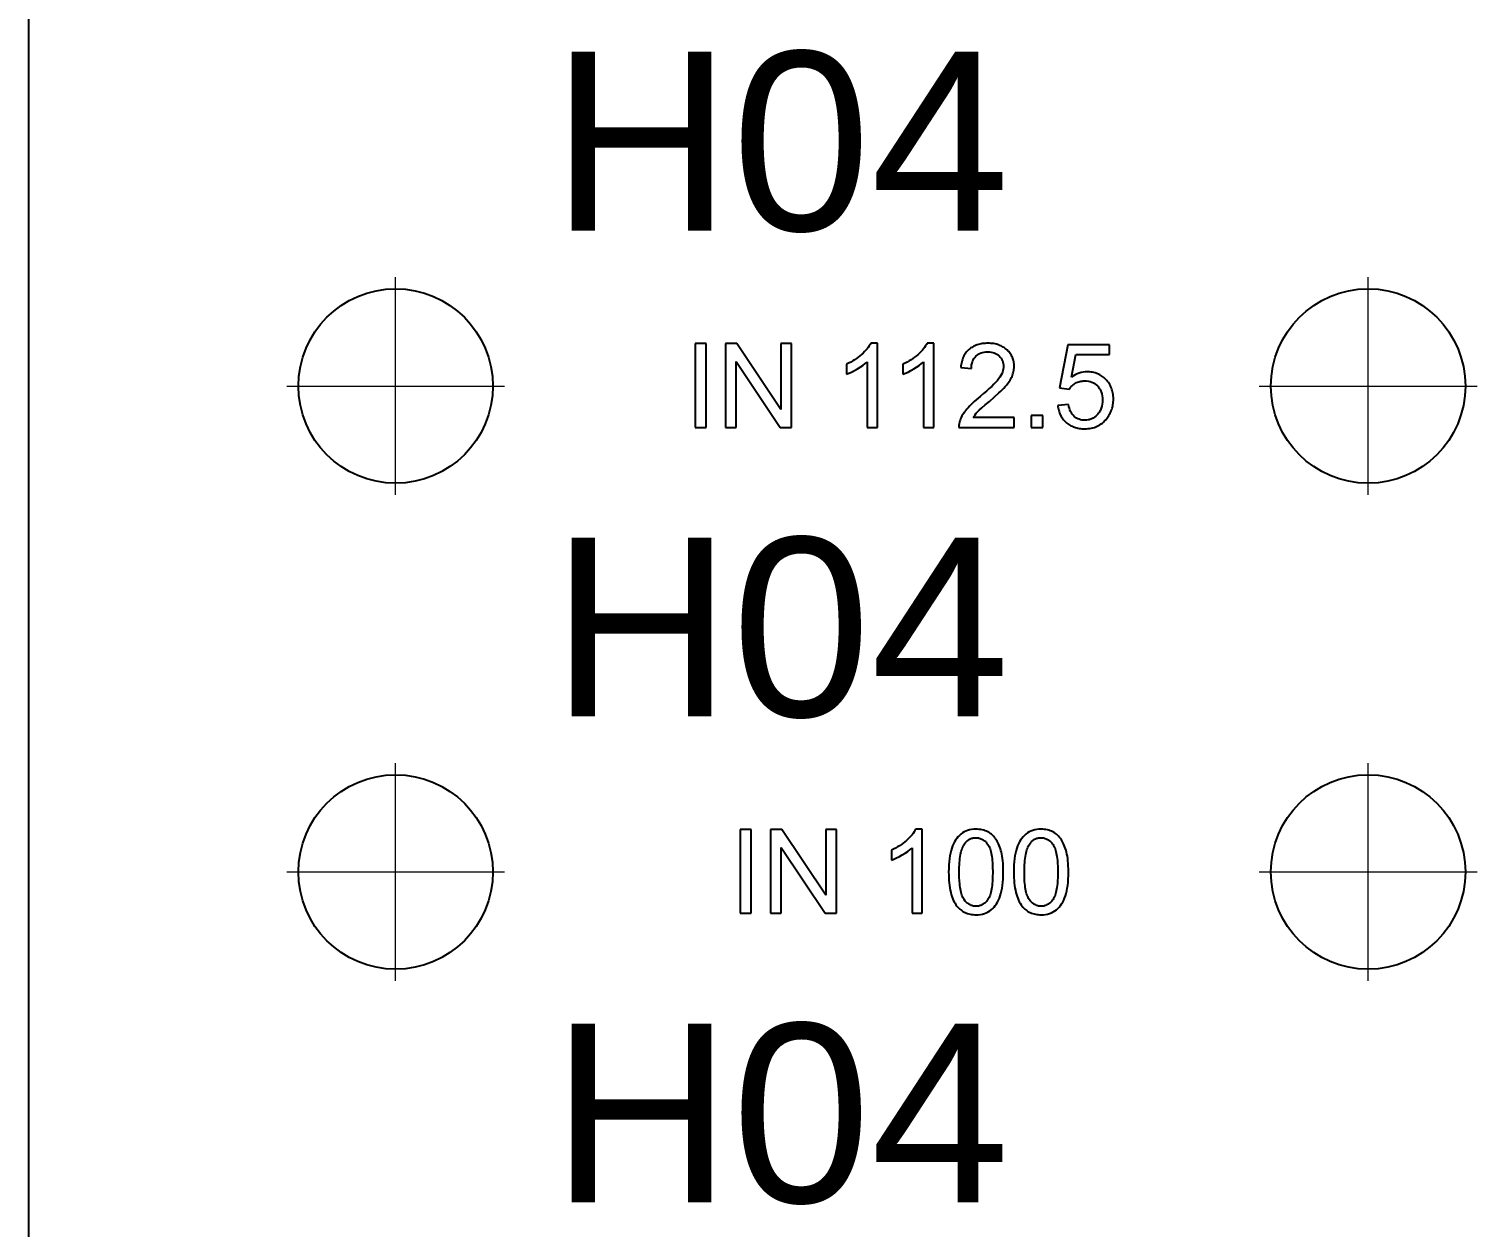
# Model space of a CAD drawing. Header units: millimetres. Extents: x 40 to 1360, y 134 to 546.
# Drawn here: x 299.5 to 336.73, y 357.79 to 388.61 of the extents above; entities that cross this region are included whole.
import ezdxf

# ---------------------------------------------------------------- set-up
doc = ezdxf.new("R2010")
doc.units = ezdxf.units.MM
doc.linetypes.add('WP_HIDDEN', pattern=[2.3, 1.5, -0.8])
for name, color, linetype, lineweight in [('ANNOTATIONS', 7, 'CONTINUOUS', 18), ('HIDDEN', 7, 'WP_HIDDEN', 13), ('VISIBLE', 7, 'CONTINUOUS', 25)]:
    doc.layers.add(name, color=color, linetype=linetype, lineweight=lineweight)
doc.styles.add('CJK', font='Arial Unicode.ttf')

msp = doc.modelspace()

# ---------------------------------------------------------------- linework, layer by layer
at = {"layer": 'ANNOTATIONS'}
for p, q in [((308.92538, 376.62538), (308.92538, 382.22538)), ((333.92538, 376.62538), (333.92538, 382.22538)), ((306.12538, 379.42538), (311.72538, 379.42538)), ((331.12538, 379.42538), (336.72538, 379.42538)), ((308.92538, 364.12538), (308.92538, 369.72538)), ((333.92538, 364.12538), (333.92538, 369.72538)), ((306.12538, 366.92538), (311.72538, 366.92538)), ((331.12538, 366.92538), (336.72538, 366.92538))]:
    msp.add_line(p, q, dxfattribs=at)
at = {"layer": 'HIDDEN', "ltscale": 2}
msp.add_line((299.5, 277.5), (299.5, 492.5), dxfattribs=at)
at = {"layer": 'VISIBLE'}
for p, q in [((299.5, 280.5), (299.5, 492.5)), ((316.62345, 380.51656), (316.62345, 378.36212)), ((316.90855, 380.51656), (316.62345, 380.51656)), ((316.90855, 378.36212), (316.90855, 380.51656)), ((317.40822, 380.51656), (317.40822, 378.36212)), ((317.70067, 380.51656), (317.40822, 380.51656)), ((318.83226, 378.82504), (317.70067, 380.51656)), ((318.83226, 380.51656), (318.83226, 378.82504)), ((319.10561, 380.51656), (318.83226, 380.51656)), ((319.10561, 378.36212), (319.10561, 380.51656)), ((321.09895, 380.45502), (321.0741, 380.41943)), ((321.12076, 380.49034), (321.09895, 380.45502)), ((321.13955, 380.52538), (321.12076, 380.49034)), ((321.31002, 380.52538), (321.13955, 380.52538)), ((321.31002, 378.36212), (321.31002, 380.52538)), ((322.54945, 380.45502), (322.5246, 380.41943)), ((322.57126, 380.49034), (322.54945, 380.45502)), ((322.59005, 380.52538), (322.57126, 380.49034)), ((322.76052, 380.52538), (322.59005, 380.52538)), ((322.76052, 378.36212), (322.76052, 380.52538)), ((323.79042, 380.45001), (323.76325, 380.43569)), ((323.81857, 380.46309), (323.79042, 380.45001)), ((323.84769, 380.47493), (323.81857, 380.46309)), ((323.87779, 380.48552), (323.84769, 380.47493)), ((323.90886, 380.49486), (323.87779, 380.48552)), ((323.94091, 380.50296), (323.90886, 380.49486)), ((323.97394, 380.50981), (323.94091, 380.50296)), ((324.00794, 380.51541), (323.97394, 380.50981)), ((324.04292, 380.51977), (324.00794, 380.51541)), ((324.07887, 380.52289), (324.04292, 380.51977)), ((324.1158, 380.52476), (324.07887, 380.52289)), ((324.15371, 380.52538), (324.1158, 380.52476)), ((324.19196, 380.52471), (324.15371, 380.52538)), ((324.22921, 380.52269), (324.19196, 380.52471)), ((324.26544, 380.51933), (324.22921, 380.52269)), ((324.30067, 380.51463), (324.26544, 380.51933)), ((324.33488, 380.50859), (324.30067, 380.51463)), ((324.36809, 380.5012), (324.33488, 380.50859)), ((324.40028, 380.49247), (324.36809, 380.5012)), ((324.43146, 380.48239), (324.40028, 380.49247)), ((324.46164, 380.47097), (324.43146, 380.48239)), ((324.4908, 380.45821), (324.46164, 380.47097)), ((324.51895, 380.44411), (324.4908, 380.45821)), ((324.54609, 380.42866), (324.51895, 380.44411)), ((326.20381, 380.48717), (325.99512, 379.38056)), ((327.27515, 380.48717), (326.20381, 380.48717)), ((327.27515, 380.2344), (327.27515, 380.48717)), ((320.72438, 380.09993), (320.67501, 380.06902)), ((320.77201, 380.13221), (320.72438, 380.09993)), ((320.81789, 380.16588), (320.77201, 380.13221)), ((320.86202, 380.20092), (320.81789, 380.16588)), ((320.90441, 380.23734), (320.86202, 380.20092)), ((320.94441, 380.27431), (320.90441, 380.23734)), ((320.98138, 380.311), (320.94441, 380.27431)), ((321.01532, 380.34742), (320.98138, 380.311)), ((321.04623, 380.38356), (321.01532, 380.34742)), ((321.0741, 380.41943), (321.04623, 380.38356)), ((322.17488, 380.09993), (322.12551, 380.06902)), ((322.22251, 380.13221), (322.17488, 380.09993)), ((322.26839, 380.16588), (322.22251, 380.13221)), ((322.31252, 380.20092), (322.26839, 380.16588)), ((322.35491, 380.23734), (322.31252, 380.20092)), ((322.39491, 380.27431), (322.35491, 380.23734)), ((322.43188, 380.311), (322.39491, 380.27431)), ((322.46582, 380.34742), (322.43188, 380.311)), ((322.49673, 380.38356), (322.46582, 380.34742)), ((322.5246, 380.41943), (322.49673, 380.38356)), ((323.4867, 380.07826), (323.47778, 380.04532)), ((323.49682, 380.11007), (323.4867, 380.07826)), ((323.50814, 380.14074), (323.49682, 380.11007)), ((323.52067, 380.17029), (323.50814, 380.14074)), ((323.53441, 380.1987), (323.52067, 380.17029)), ((323.54935, 380.22598), (323.53441, 380.1987)), ((323.5655, 380.25213), (323.54935, 380.22598)), ((323.58286, 380.27715), (323.5655, 380.25213)), ((323.60142, 380.30104), (323.58286, 380.27715)), ((323.62118, 380.3238), (323.60142, 380.30104)), ((323.64215, 380.34543), (323.62118, 380.3238)), ((323.66433, 380.36593), (323.64215, 380.34543)), ((323.6876, 380.38524), (323.66433, 380.36593)), ((323.71184, 380.4033), (323.6876, 380.38524)), ((323.73706, 380.42012), (323.71184, 380.4033)), ((323.76325, 380.43569), (323.73706, 380.42012)), ((323.75581, 380.0551), (323.77209, 380.09341)), ((323.77209, 380.09341), (323.79191, 380.12895)), ((323.79191, 380.12895), (323.81526, 380.16174)), ((323.81526, 380.16174), (323.84215, 380.19178)), ((323.84215, 380.19178), (323.872, 380.21864)), ((323.872, 380.21864), (323.90424, 380.24193)), ((323.90424, 380.24193), (323.93887, 380.26163)), ((323.93887, 380.26163), (323.97589, 380.27775)), ((323.97589, 380.27775), (324.01529, 380.29029)), ((324.01529, 380.29029), (324.05708, 380.29924)), ((324.05708, 380.29924), (324.10126, 380.30462)), ((324.10126, 380.30462), (324.14783, 380.30641)), ((324.14783, 380.30641), (324.19195, 380.30472)), ((324.19195, 380.30472), (324.23394, 380.29966)), ((324.23394, 380.29966), (324.27379, 380.29122)), ((324.27379, 380.29122), (324.31151, 380.2794)), ((324.31151, 380.2794), (324.34709, 380.26421)), ((324.34709, 380.26421), (324.38053, 380.24565)), ((324.38053, 380.24565), (324.41184, 380.22371)), ((324.41184, 380.22371), (324.44102, 380.19839)), ((324.44102, 380.19839), (324.46736, 380.17062)), ((324.46736, 380.17062), (324.4902, 380.14131)), ((324.4902, 380.14131), (324.50952, 380.11046)), ((324.50952, 380.11046), (324.52533, 380.07807)), ((324.52533, 380.07807), (324.53763, 380.04414)), ((324.57222, 380.41187), (324.54609, 380.42866)), ((324.59734, 380.39373), (324.57222, 380.41187)), ((324.62146, 380.37426), (324.59734, 380.39373)), ((324.64456, 380.35343), (324.62146, 380.37426)), ((324.66644, 380.33162), (324.64456, 380.35343)), ((324.68692, 380.30916), (324.66644, 380.33162)), ((324.70599, 380.28606), (324.68692, 380.30916)), ((324.72364, 380.26232), (324.70599, 380.28606)), ((324.73988, 380.23793), (324.72364, 380.26232)), ((324.75471, 380.2129), (324.73988, 380.23793)), ((324.76812, 380.18723), (324.75471, 380.2129)), ((324.78013, 380.16092), (324.76812, 380.18723)), ((324.79072, 380.13396), (324.78013, 380.16092)), ((324.7999, 380.10636), (324.79072, 380.13396)), ((324.80766, 380.07811), (324.7999, 380.10636)), ((324.81402, 380.04923), (324.80766, 380.07811)), ((326.29933, 379.65537), (326.41543, 380.2344)), ((326.41543, 380.2344), (327.27515, 380.2344)), ((317.68156, 380.0551), (318.81316, 378.36212)), ((317.68156, 378.36212), (317.68156, 380.0551)), ((320.57104, 380.01134), (320.51643, 379.98456)), ((320.51643, 379.98456), (320.51643, 379.72885)), ((320.51643, 379.72885), (320.58013, 379.75448)), ((320.6239, 380.03949), (320.57104, 380.01134)), ((320.58013, 379.75448), (320.64778, 379.7858)), ((320.67501, 380.06902), (320.6239, 380.03949)), ((320.64778, 379.7858), (320.71938, 379.82282)), ((320.71938, 379.82282), (320.79492, 379.86553)), ((320.79492, 379.86553), (320.86872, 379.91108)), ((320.86872, 379.91108), (320.93509, 379.95664)), ((320.93509, 379.95664), (320.99401, 380.0022)), ((320.99401, 380.0022), (321.02068, 380.02498)), ((321.02068, 380.02498), (321.04549, 380.04776)), ((321.04549, 380.04776), (321.04549, 378.36212)), ((322.02154, 380.01134), (321.96693, 379.98456)), ((321.96693, 379.98456), (321.96693, 379.72885)), ((321.96693, 379.72885), (322.03063, 379.75448)), ((322.0744, 380.03949), (322.02154, 380.01134)), ((322.03063, 379.75448), (322.09828, 379.7858)), ((322.12551, 380.06902), (322.0744, 380.03949)), ((322.09828, 379.7858), (322.16988, 379.82282)), ((322.16988, 379.82282), (322.24542, 379.86553)), ((322.24542, 379.86553), (322.31923, 379.91108)), ((322.31923, 379.91108), (322.38559, 379.95664)), ((322.38559, 379.95664), (322.44451, 380.0022)), ((322.44451, 380.0022), (322.47118, 380.02498)), ((322.47118, 380.02498), (322.49599, 380.04776)), ((322.49599, 380.04776), (322.49599, 378.36212)), ((323.45827, 379.93973), (323.45418, 379.90227)), ((323.45418, 379.90227), (323.72605, 379.87434)), ((323.46357, 379.97606), (323.45827, 379.93973)), ((323.47007, 380.01125), (323.46357, 379.97606)), ((323.47778, 380.04532), (323.47007, 380.01125)), ((323.72605, 379.87434), (323.72819, 379.92367)), ((323.72819, 379.92367), (323.73386, 379.97024)), ((323.73386, 379.97024), (323.74307, 380.01405)), ((323.74307, 380.01405), (323.75581, 380.0551)), ((324.50522, 379.73858), (324.484, 379.69794)), ((324.52258, 379.77864), (324.50522, 379.73858)), ((324.53608, 379.81812), (324.52258, 379.77864)), ((324.54572, 379.85703), (324.53608, 379.81812)), ((324.53763, 380.04414), (324.54641, 380.00867)), ((324.55151, 379.89537), (324.54572, 379.85703)), ((324.54641, 380.00867), (324.55168, 379.97167)), ((324.55344, 379.93313), (324.55151, 379.89537)), ((324.55168, 379.97167), (324.55344, 379.93313)), ((324.77241, 379.67301), (324.78481, 379.70431)), ((324.78481, 379.70431), (324.79556, 379.73574)), ((324.79556, 379.73574), (324.80465, 379.76731)), ((324.80465, 379.76731), (324.81209, 379.79903)), ((324.81209, 379.79903), (324.81788, 379.83088)), ((324.81896, 380.0197), (324.81402, 380.04923)), ((324.81788, 379.83088), (324.82201, 379.86286)), ((324.82249, 379.98952), (324.81896, 380.0197)), ((324.82201, 379.86286), (324.82449, 379.89499)), ((324.82461, 379.95871), (324.82249, 379.98952)), ((324.82449, 379.89499), (324.82532, 379.92725)), ((324.82532, 379.92725), (324.82461, 379.95871)), ((326.39752, 379.71452), (326.34813, 379.68706)), ((326.44751, 379.73776), (326.39752, 379.71452)), ((326.4981, 379.75677), (326.44751, 379.73776)), ((326.54928, 379.77156), (326.4981, 379.75677)), ((326.60106, 379.78213), (326.54928, 379.77156)), ((326.65344, 379.78846), (326.60106, 379.78213)), ((326.70641, 379.79058), (326.65344, 379.78846)), ((326.74134, 379.78981), (326.70641, 379.79058)), ((326.77558, 379.78752), (326.74134, 379.78981)), ((326.80912, 379.7837), (326.77558, 379.78752)), ((326.84198, 379.77836), (326.80912, 379.7837)), ((326.87415, 379.77149), (326.84198, 379.77836)), ((326.90564, 379.76309), (326.87415, 379.77149)), ((326.93643, 379.75316), (326.90564, 379.76309)), ((326.96653, 379.74171), (326.93643, 379.75316)), ((326.99595, 379.72873), (326.96653, 379.74171)), ((327.02467, 379.71423), (326.99595, 379.72873)), ((327.05271, 379.69819), (327.02467, 379.71423)), ((324.1867, 379.35783), (324.11669, 379.29518)), ((324.2496, 379.41674), (324.1867, 379.35783)), ((324.30538, 379.47191), (324.2496, 379.41674)), ((324.35403, 379.52334), (324.30538, 379.47191)), ((324.39557, 379.57102), (324.35403, 379.52334)), ((324.42999, 379.61496), (324.39557, 379.57102)), ((324.45893, 379.65674), (324.42999, 379.61496)), ((324.484, 379.69794), (324.45893, 379.65674)), ((324.48192, 379.29187), (324.52529, 379.33445)), ((324.52529, 379.33445), (324.56358, 379.3738)), ((324.56358, 379.3738), (324.59679, 379.40995)), ((324.59679, 379.40995), (324.62638, 379.44428)), ((324.62638, 379.44428), (324.65379, 379.47819)), ((324.65379, 379.47819), (324.67901, 379.5117)), ((324.67901, 379.5117), (324.70205, 379.54478)), ((324.70205, 379.54478), (324.72292, 379.57746)), ((324.72292, 379.57746), (324.7416, 379.60972)), ((324.7416, 379.60972), (324.75809, 379.64157)), ((324.75809, 379.64157), (324.77241, 379.67301)), ((325.99512, 379.38056), (326.24349, 379.34822)), ((326.24349, 379.34822), (326.25887, 379.37083)), ((326.25887, 379.37083), (326.27563, 379.39236)), ((326.27563, 379.39236), (326.29378, 379.41281)), ((326.29378, 379.41281), (326.31329, 379.43218)), ((326.34813, 379.68706), (326.29933, 379.65537)), ((326.31329, 379.43218), (326.33419, 379.45047)), ((326.33419, 379.45047), (326.35646, 379.46768)), ((326.35646, 379.46768), (326.38011, 379.48381)), ((326.38011, 379.48381), (326.40514, 379.49886)), ((326.40514, 379.49886), (326.43125, 379.51246)), ((326.43125, 379.51246), (326.45814, 379.52426)), ((326.45814, 379.52426), (326.48581, 379.53423)), ((326.48581, 379.53423), (326.51426, 379.5424)), ((326.51426, 379.5424), (326.54349, 379.54875)), ((326.54349, 379.54875), (326.57351, 379.55328)), ((326.57351, 379.55328), (326.6043, 379.556)), ((326.6043, 379.556), (326.63587, 379.55691)), ((326.63587, 379.55691), (326.68608, 379.55486)), ((326.68608, 379.55486), (326.73383, 379.54873)), ((326.73383, 379.54873), (326.77912, 379.53852)), ((326.77912, 379.53852), (326.82196, 379.52421)), ((326.82196, 379.52421), (326.86234, 379.50582)), ((326.86234, 379.50582), (326.90026, 379.48334)), ((326.90026, 379.48334), (326.93573, 379.45677)), ((326.93573, 379.45677), (326.96874, 379.42611)), ((326.96874, 379.42611), (326.98413, 379.40939)), ((326.98413, 379.40939), (326.99853, 379.39192)), ((326.99853, 379.39192), (327.01194, 379.37371)), ((327.01194, 379.37371), (327.02435, 379.35475)), ((327.02435, 379.35475), (327.03577, 379.33504)), ((327.03577, 379.33504), (327.0462, 379.31458)), ((327.08006, 379.68063), (327.05271, 379.69819)), ((327.10672, 379.66154), (327.08006, 379.68063)), ((327.13269, 379.64093), (327.10672, 379.66154)), ((327.15797, 379.61879), (327.13269, 379.64093)), ((327.18257, 379.59512), (327.15797, 379.61879)), ((327.20606, 379.57025), (327.18257, 379.59512)), ((327.22803, 379.54451), (327.20606, 379.57025)), ((327.24849, 379.5179), (327.22803, 379.54451)), ((327.26743, 379.49041), (327.24849, 379.5179)), ((327.28486, 379.46205), (327.26743, 379.49041)), ((327.30078, 379.43282), (327.28486, 379.46205)), ((327.31517, 379.40271), (327.30078, 379.43282)), ((327.32806, 379.37174), (327.31517, 379.40271)), ((327.33942, 379.33989), (327.32806, 379.37174)), ((327.34927, 379.30717), (327.33942, 379.33989)), ((323.75563, 378.9845), (323.71403, 378.9444)), ((323.80055, 379.02597), (323.75563, 378.9845)), ((323.84881, 379.06882), (323.80055, 379.02597)), ((323.95531, 379.15865), (323.84881, 379.06882)), ((324.03956, 379.22878), (323.95531, 379.15865)), ((324.11669, 379.29518), (324.03956, 379.22878)), ((324.08059, 378.93889), (324.18898, 379.03079)), ((324.18898, 379.03079), (324.32138, 379.14487)), ((324.32138, 379.14487), (324.43348, 379.24609)), ((324.43348, 379.24609), (324.48192, 379.29187)), ((327.0462, 379.31458), (327.05564, 379.29338)), ((327.05564, 379.29338), (327.06408, 379.27144)), ((327.06408, 379.27144), (327.07798, 379.22531)), ((327.08759, 378.95584), (327.07726, 378.90367)), ((327.07798, 379.22531), (327.08791, 379.17619)), ((327.09379, 379.01095), (327.08759, 378.95584)), ((327.08791, 379.17619), (327.09387, 379.12409)), ((327.09586, 379.069), (327.09379, 379.01095)), ((327.09387, 379.12409), (327.09586, 379.069)), ((327.35761, 379.27357), (327.34927, 379.30717)), ((327.36443, 379.23911), (327.35761, 379.27357)), ((327.36973, 379.20377), (327.36443, 379.23911)), ((327.3659, 378.95125), (327.37056, 378.98563)), ((327.37352, 379.16755), (327.36973, 379.20377)), ((327.37056, 378.98563), (327.37389, 379.02064)), ((327.3758, 379.13047), (327.37352, 379.16755)), ((327.37389, 379.02064), (327.37589, 379.05627)), ((327.37655, 379.09251), (327.3758, 379.13047)), ((327.37589, 379.05627), (327.37655, 379.09251)), ((323.44969, 378.58212), (323.43507, 378.54582)), ((323.46635, 378.61829), (323.44969, 378.58212)), ((323.48505, 378.65432), (323.46635, 378.61829)), ((323.50579, 378.69021), (323.48505, 378.65432)), ((323.52859, 378.72596), (323.50579, 378.69021)), ((323.55342, 378.76158), (323.52859, 378.72596)), ((323.5803, 378.79705), (323.55342, 378.76158)), ((323.60922, 378.83239), (323.5803, 378.79705)), ((323.64083, 378.86835), (323.60922, 378.83239)), ((323.67576, 378.90569), (323.64083, 378.86835)), ((323.71403, 378.9444), (323.67576, 378.90569)), ((323.77161, 378.61636), (323.79512, 378.65232)), ((324.82826, 378.61636), (323.77161, 378.61636)), ((323.79512, 378.65232), (323.82158, 378.68819)), ((323.82158, 378.68819), (323.85097, 378.72396)), ((323.85097, 378.72396), (323.8833, 378.75965)), ((323.8833, 378.75965), (323.92776, 378.80332)), ((323.92776, 378.80332), (323.99352, 378.86307)), ((323.99352, 378.86307), (324.08059, 378.93889)), ((324.82826, 378.36212), (324.82826, 378.61636)), ((325.26032, 378.66339), (325.26032, 378.36212)), ((325.56159, 378.66339), (325.26032, 378.66339)), ((325.56159, 378.36212), (325.56159, 378.66339)), ((326.22585, 378.94996), (325.9481, 378.92645)), ((325.9481, 378.92645), (325.95203, 378.89288)), ((325.95203, 378.89288), (325.9572, 378.86015)), ((325.9572, 378.86015), (325.96362, 378.82827)), ((325.96362, 378.82827), (325.97129, 378.79721)), ((325.97129, 378.79721), (325.9802, 378.767)), ((325.9802, 378.767), (325.99036, 378.73763)), ((325.99036, 378.73763), (326.00176, 378.70909)), ((326.00176, 378.70909), (326.01441, 378.68139)), ((326.01441, 378.68139), (326.02831, 378.65453)), ((326.02831, 378.65453), (326.04345, 378.62851)), ((326.04345, 378.62851), (326.05983, 378.60332)), ((326.05983, 378.60332), (326.07747, 378.57898)), ((326.23484, 378.90083), (326.22585, 378.94996)), ((326.24638, 378.85485), (326.23484, 378.90083)), ((326.26047, 378.81201), (326.24638, 378.85485)), ((326.2771, 378.77232), (326.26047, 378.81201)), ((326.29629, 378.73578), (326.2771, 378.77232)), ((326.31802, 378.70238), (326.29629, 378.73578)), ((326.34231, 378.67213), (326.31802, 378.70238)), ((326.36914, 378.64502), (326.34231, 378.67213)), ((326.39797, 378.62108), (326.36914, 378.64502)), ((326.42824, 378.60033), (326.39797, 378.62108)), ((326.45997, 378.58278), (326.42824, 378.60033)), ((326.49314, 378.56841), (326.45997, 378.58278)), ((326.83661, 378.58845), (326.81663, 378.57889)), ((326.85613, 378.59914), (326.83661, 378.58845)), ((326.89379, 378.62389), (326.85613, 378.59914)), ((326.92961, 378.65315), (326.89379, 378.62389)), ((326.96359, 378.6869), (326.92961, 378.65315)), ((326.97961, 378.70527), (326.96359, 378.6869)), ((326.99459, 378.72438), (326.97961, 378.70527)), ((327.00854, 378.74422), (326.99459, 378.72438)), ((327.02146, 378.76479), (327.00854, 378.74422)), ((327.03334, 378.7861), (327.02146, 378.76479)), ((327.04419, 378.80814), (327.03334, 378.7861)), ((327.05401, 378.83092), (327.04419, 378.80814)), ((327.06279, 378.85444), (327.05401, 378.83092)), ((327.07726, 378.90367), (327.06279, 378.85444)), ((327.17959, 378.55529), (327.20608, 378.58697)), ((327.20608, 378.58697), (327.22672, 378.61392)), ((327.22672, 378.61392), (327.24603, 378.64148)), ((327.24603, 378.64148), (327.26401, 378.66967)), ((327.26401, 378.66967), (327.28066, 378.69847)), ((327.28066, 378.69847), (327.29598, 378.7279)), ((327.29598, 378.7279), (327.30996, 378.75795)), ((327.30996, 378.75795), (327.32261, 378.78861)), ((327.32261, 378.78861), (327.33393, 378.8199)), ((327.33393, 378.8199), (327.34392, 378.85181)), ((327.34392, 378.85181), (327.35258, 378.88433)), ((327.35258, 378.88433), (327.35991, 378.91748)), ((327.35991, 378.91748), (327.3659, 378.95125)), ((316.62345, 378.36212), (316.90855, 378.36212)), ((317.40822, 378.36212), (317.68156, 378.36212)), ((318.81316, 378.36212), (319.10561, 378.36212)), ((321.04549, 378.36212), (321.31002, 378.36212)), ((322.49599, 378.36212), (322.76052, 378.36212)), ((323.40504, 378.40942), (323.40421, 378.36212)), ((323.40421, 378.36212), (324.82826, 378.36212)), ((323.41045, 378.45581), (323.40504, 378.40942)), ((323.42047, 378.50127), (323.41045, 378.45581)), ((323.43507, 378.54582), (323.42047, 378.50127)), ((325.26032, 378.36212), (325.56159, 378.36212)), ((326.07747, 378.57898), (326.09635, 378.55547)), ((326.09635, 378.55547), (326.11647, 378.5328)), ((326.11647, 378.5328), (326.13784, 378.51097)), ((326.13784, 378.51097), (326.16045, 378.48997)), ((326.16045, 378.48997), (326.18411, 378.47004)), ((326.18411, 378.47004), (326.20862, 378.4514)), ((326.20862, 378.4514), (326.23397, 378.43404)), ((326.23397, 378.43404), (326.26016, 378.41796)), ((326.26016, 378.41796), (326.28719, 378.40318)), ((326.28719, 378.40318), (326.31507, 378.38967)), ((326.31507, 378.38967), (326.3438, 378.37746)), ((326.3438, 378.37746), (326.37336, 378.36653)), ((326.37336, 378.36653), (326.40377, 378.35688)), ((326.40377, 378.35688), (326.43503, 378.34853)), ((326.43503, 378.34853), (326.46713, 378.34145)), ((326.46713, 378.34145), (326.50007, 378.33567)), ((326.52775, 378.55724), (326.49314, 378.56841)), ((326.50007, 378.33567), (326.53386, 378.33117)), ((326.56382, 378.54926), (326.52775, 378.55724)), ((326.53386, 378.33117), (326.56849, 378.32795)), ((326.60132, 378.54448), (326.56382, 378.54926)), ((326.56849, 378.32795), (326.60396, 378.32602)), ((326.64028, 378.54288), (326.60132, 378.54448)), ((326.60396, 378.32602), (326.64028, 378.32538)), ((326.68712, 378.54513), (326.64028, 378.54288)), ((326.64028, 378.32538), (326.68451, 378.3264)), ((326.68451, 378.3264), (326.72756, 378.32947)), ((326.73213, 378.55188), (326.68712, 378.54513)), ((326.72756, 378.32947), (326.76943, 378.33458)), ((326.75395, 378.55695), (326.73213, 378.55188)), ((326.7753, 378.56313), (326.75395, 378.55695)), ((326.76943, 378.33458), (326.81011, 378.34173)), ((326.7962, 378.57045), (326.7753, 378.56313)), ((326.81663, 378.57889), (326.7962, 378.57045)), ((326.81011, 378.34173), (326.84961, 378.35092)), ((326.84961, 378.35092), (326.88793, 378.36216)), ((326.88793, 378.36216), (326.92507, 378.37545)), ((326.92507, 378.37545), (326.96102, 378.39078)), ((326.96102, 378.39078), (326.99579, 378.40815)), ((326.99579, 378.40815), (327.02938, 378.42756)), ((327.02938, 378.42756), (327.06179, 378.44902)), ((327.06179, 378.44902), (327.09301, 378.47252)), ((327.09301, 378.47252), (327.12305, 378.49807)), ((327.12305, 378.49807), (327.15191, 378.52566)), ((327.15191, 378.52566), (327.17959, 378.55529)), ((317.77856, 368.01656), (317.77856, 365.86212)), ((318.06366, 368.01656), (317.77856, 368.01656)), ((318.06366, 365.86212), (318.06366, 368.01656)), ((318.56333, 368.01656), (318.56333, 365.86212)), ((318.85578, 368.01656), (318.56333, 368.01656)), ((319.98737, 366.32504), (318.85578, 368.01656)), ((319.98737, 368.01656), (319.98737, 366.32504)), ((320.26072, 368.01656), (319.98737, 368.01656)), ((320.26072, 365.86212), (320.26072, 368.01656)), ((322.13649, 367.811), (322.09952, 367.77431)), ((322.17043, 367.84742), (322.13649, 367.811)), ((322.20134, 367.88356), (322.17043, 367.84742)), ((322.22921, 367.91943), (322.20134, 367.88356)), ((322.25406, 367.95502), (322.22921, 367.91943)), ((322.27587, 367.99034), (322.25406, 367.95502)), ((322.29466, 368.02538), (322.27587, 367.99034)), ((322.46513, 368.02538), (322.29466, 368.02538)), ((322.46513, 365.86212), (322.46513, 368.02538)), ((323.34937, 367.78922), (323.31897, 367.74597)), ((323.38216, 367.82914), (323.34937, 367.78922)), ((323.41734, 367.86573), (323.38216, 367.82914)), ((323.45491, 367.89899), (323.41734, 367.86573)), ((323.49492, 367.92861), (323.45491, 367.89899)), ((323.53744, 367.95429), (323.49492, 367.92861)), ((323.58246, 367.97601), (323.53744, 367.95429)), ((323.62998, 367.99378), (323.58246, 367.97601)), ((323.68, 368.00761), (323.62998, 367.99378)), ((323.73253, 368.01748), (323.68, 368.00761)), ((323.71581, 367.78471), (323.73543, 367.79134)), ((323.78756, 368.0234), (323.73253, 368.01748)), ((323.73543, 367.79134), (323.75563, 367.79676)), ((323.75563, 367.79676), (323.7764, 367.80098)), ((323.7764, 367.80098), (323.79774, 367.804)), ((323.84509, 368.02538), (323.78756, 368.0234)), ((323.79774, 367.804), (323.81966, 367.8058)), ((323.81966, 367.8058), (323.84215, 367.80641)), ((323.84215, 367.80641), (323.86506, 367.80572)), ((323.88778, 368.02429), (323.84509, 368.02538)), ((323.86506, 367.80572), (323.88749, 367.80367)), ((323.88749, 367.80367), (323.90945, 367.80026)), ((323.92913, 368.02102), (323.88778, 368.02429)), ((323.90945, 367.80026), (323.93092, 367.79548)), ((323.96916, 368.01556), (323.92913, 368.02102)), ((323.93092, 367.79548), (323.95193, 367.78933)), ((323.95193, 367.78933), (323.97245, 367.78181)), ((324.00785, 368.00793), (323.96916, 368.01556)), ((324.04521, 367.99811), (324.00785, 368.00793)), ((324.08124, 367.98611), (324.04521, 367.99811)), ((324.11593, 367.97193), (324.08124, 367.98611)), ((324.1493, 367.95557), (324.11593, 367.97193)), ((324.18129, 367.93716), (324.1493, 367.95557)), ((324.21185, 367.91681), (324.18129, 367.93716)), ((324.24099, 367.89454), (324.21185, 367.91681)), ((324.2687, 367.87034), (324.24099, 367.89454)), ((324.295, 367.8442), (324.2687, 367.87034)), ((324.31986, 367.81614), (324.295, 367.8442)), ((324.34331, 367.78615), (324.31986, 367.81614)), ((325.02325, 367.78922), (324.99285, 367.74597)), ((325.05605, 367.82914), (325.02325, 367.78922)), ((325.09122, 367.86573), (325.05605, 367.82914)), ((325.12879, 367.89899), (325.09122, 367.86573)), ((325.1688, 367.92861), (325.12879, 367.89899)), ((325.21132, 367.95429), (325.1688, 367.92861)), ((325.25634, 367.97601), (325.21132, 367.95429)), ((325.30386, 367.99378), (325.25634, 367.97601)), ((325.35388, 368.00761), (325.30386, 367.99378)), ((325.40641, 368.01748), (325.35388, 368.00761)), ((325.38969, 367.78471), (325.40931, 367.79134)), ((325.46144, 368.0234), (325.40641, 368.01748)), ((325.40931, 367.79134), (325.42951, 367.79676)), ((325.42951, 367.79676), (325.45028, 367.80098)), ((325.45028, 367.80098), (325.47162, 367.804)), ((325.51897, 368.02538), (325.46144, 368.0234)), ((325.47162, 367.804), (325.49354, 367.8058)), ((325.49354, 367.8058), (325.51603, 367.80641)), ((325.51603, 367.80641), (325.53894, 367.80572)), ((325.56166, 368.02429), (325.51897, 368.02538)), ((325.53894, 367.80572), (325.56137, 367.80367)), ((325.56137, 367.80367), (325.58333, 367.80026)), ((325.60301, 368.02102), (325.56166, 368.02429)), ((325.58333, 367.80026), (325.60481, 367.79548)), ((325.64304, 368.01556), (325.60301, 368.02102)), ((325.60481, 367.79548), (325.62581, 367.78933)), ((325.62581, 367.78933), (325.64633, 367.78181)), ((325.68173, 368.00793), (325.64304, 368.01556)), ((325.71909, 367.99811), (325.68173, 368.00793)), ((325.75512, 367.98611), (325.71909, 367.99811)), ((325.78982, 367.97193), (325.75512, 367.98611)), ((325.82318, 367.95557), (325.78982, 367.97193)), ((325.85517, 367.93716), (325.82318, 367.95557)), ((325.88573, 367.91681), (325.85517, 367.93716)), ((325.91487, 367.89454), (325.88573, 367.91681)), ((325.94259, 367.87034), (325.91487, 367.89454)), ((325.96888, 367.8442), (325.94259, 367.87034)), ((325.99375, 367.81614), (325.96888, 367.8442)), ((326.01719, 367.78615), (325.99375, 367.81614)), ((318.83667, 367.5551), (319.96827, 365.86212)), ((318.83667, 365.86212), (318.83667, 367.5551)), ((321.72615, 367.51134), (321.67154, 367.48456)), ((321.67154, 367.48456), (321.67154, 367.22885)), ((321.77901, 367.53949), (321.72615, 367.51134)), ((321.83012, 367.56902), (321.77901, 367.53949)), ((321.87949, 367.59993), (321.83012, 367.56902)), ((321.92712, 367.63221), (321.87949, 367.59993)), ((321.973, 367.66588), (321.92712, 367.63221)), ((322.01713, 367.70092), (321.973, 367.66588)), ((322.05952, 367.73734), (322.01713, 367.70092)), ((322.02384, 367.41108), (322.0902, 367.45664)), ((322.09952, 367.77431), (322.05952, 367.73734)), ((322.0902, 367.45664), (322.14912, 367.5022)), ((322.14912, 367.5022), (322.17579, 367.52498)), ((322.17579, 367.52498), (322.2006, 367.54776)), ((322.2006, 367.54776), (322.2006, 365.86212)), ((323.20281, 367.47911), (323.18684, 367.41388)), ((323.22124, 367.53967), (323.20281, 367.47911)), ((323.24209, 367.59624), (323.22124, 367.53967)), ((323.26533, 367.64948), (323.24209, 367.59624)), ((323.29096, 367.69939), (323.26533, 367.64948)), ((323.31897, 367.74597), (323.29096, 367.69939)), ((323.44866, 367.37177), (323.45774, 367.41593)), ((323.45774, 367.41593), (323.46788, 367.45749)), ((323.46788, 367.45749), (323.4791, 367.49644)), ((323.4791, 367.49644), (323.49137, 367.53279)), ((323.49137, 367.53279), (323.50472, 367.56652)), ((323.50472, 367.56652), (323.51914, 367.59765)), ((323.51914, 367.59765), (323.53462, 367.62618)), ((323.53462, 367.62618), (323.55117, 367.6521)), ((323.55117, 367.6521), (323.5795, 367.68826)), ((323.5795, 367.68826), (323.59453, 367.70454)), ((323.59453, 367.70454), (323.61014, 367.71961)), ((323.61014, 367.71961), (323.62631, 367.73347)), ((323.62631, 367.73347), (323.64307, 367.74613)), ((323.64307, 367.74613), (323.66039, 367.75758)), ((323.66039, 367.75758), (323.67829, 367.76783)), ((323.67829, 367.76783), (323.69676, 367.77687)), ((323.69676, 367.77687), (323.71581, 367.78471)), ((323.97245, 367.78181), (323.9925, 367.77293)), ((323.9925, 367.77293), (324.01207, 367.76269)), ((324.01207, 367.76269), (324.03117, 367.75107)), ((324.03117, 367.75107), (324.04979, 367.73809)), ((324.04979, 367.73809), (324.06793, 367.72375)), ((324.06793, 367.72375), (324.0856, 367.70804)), ((324.0856, 367.70804), (324.10279, 367.69096)), ((324.10279, 367.69096), (324.1195, 367.67251)), ((324.1195, 367.67251), (324.13574, 367.6527)), ((324.13574, 367.6527), (324.1515, 367.63152)), ((324.1515, 367.63152), (324.16654, 367.60827)), ((324.16654, 367.60827), (324.18061, 367.58222)), ((324.18061, 367.58222), (324.19371, 367.55339)), ((324.19371, 367.55339), (324.20583, 367.52176)), ((324.20583, 367.52176), (324.21699, 367.48735)), ((324.21699, 367.48735), (324.22718, 367.45014)), ((324.22718, 367.45014), (324.23639, 367.41015)), ((324.36533, 367.75424), (324.34331, 367.78615)), ((324.38607, 367.72046), (324.36533, 367.75424)), ((324.40565, 367.68489), (324.38607, 367.72046)), ((324.42409, 367.64753), (324.40565, 367.68489)), ((324.44138, 367.60838), (324.42409, 367.64753)), ((324.45753, 367.56744), (324.44138, 367.60838)), ((324.47252, 367.5247), (324.45753, 367.56744)), ((324.48637, 367.48018), (324.47252, 367.5247)), ((324.49906, 367.43386), (324.48637, 367.48018)), ((324.51043, 367.3846), (324.49906, 367.43386)), ((324.8767, 367.47911), (324.86073, 367.41388)), ((324.89512, 367.53967), (324.8767, 367.47911)), ((324.91597, 367.59624), (324.89512, 367.53967)), ((324.93921, 367.64948), (324.91597, 367.59624)), ((324.96484, 367.69939), (324.93921, 367.64948)), ((324.99285, 367.74597), (324.96484, 367.69939)), ((325.12255, 367.37177), (325.13162, 367.41593)), ((325.13162, 367.41593), (325.14176, 367.45749)), ((325.14176, 367.45749), (325.15298, 367.49644)), ((325.15298, 367.49644), (325.16526, 367.53279)), ((325.16526, 367.53279), (325.1786, 367.56652)), ((325.1786, 367.56652), (325.19302, 367.59765)), ((325.19302, 367.59765), (325.2085, 367.62618)), ((325.2085, 367.62618), (325.22505, 367.6521)), ((325.22505, 367.6521), (325.25339, 367.68826)), ((325.25339, 367.68826), (325.26841, 367.70454)), ((325.26841, 367.70454), (325.28402, 367.71961)), ((325.28402, 367.71961), (325.3002, 367.73347)), ((325.3002, 367.73347), (325.31695, 367.74613)), ((325.31695, 367.74613), (325.33427, 367.75758)), ((325.33427, 367.75758), (325.35217, 367.76783)), ((325.35217, 367.76783), (325.37064, 367.77687)), ((325.37064, 367.77687), (325.38969, 367.78471)), ((325.64633, 367.78181), (325.66638, 367.77293)), ((325.66638, 367.77293), (325.68596, 367.76269)), ((325.68596, 367.76269), (325.70505, 367.75107)), ((325.70505, 367.75107), (325.72367, 367.73809)), ((325.72367, 367.73809), (325.74181, 367.72375)), ((325.74181, 367.72375), (325.75948, 367.70804)), ((325.75948, 367.70804), (325.77667, 367.69096)), ((325.77667, 367.69096), (325.79339, 367.67251)), ((325.79339, 367.67251), (325.80962, 367.6527)), ((325.80962, 367.6527), (325.82538, 367.63152)), ((325.82538, 367.63152), (325.84042, 367.60827)), ((325.84042, 367.60827), (325.85449, 367.58222)), ((325.85449, 367.58222), (325.86759, 367.55339)), ((325.86759, 367.55339), (325.87971, 367.52176)), ((325.87971, 367.52176), (325.89087, 367.48735)), ((325.89087, 367.48735), (325.90106, 367.45014)), ((325.90106, 367.45014), (325.91027, 367.41015)), ((326.03921, 367.75424), (326.01719, 367.78615)), ((326.05995, 367.72046), (326.03921, 367.75424)), ((326.07953, 367.68489), (326.05995, 367.72046)), ((326.09797, 367.64753), (326.07953, 367.68489)), ((326.11526, 367.60838), (326.09797, 367.64753)), ((326.13141, 367.56744), (326.11526, 367.60838)), ((326.1464, 367.5247), (326.13141, 367.56744)), ((326.16025, 367.48018), (326.1464, 367.5247)), ((326.17295, 367.43386), (326.16025, 367.48018)), ((326.18431, 367.3846), (326.17295, 367.43386)), ((321.67154, 367.22885), (321.73524, 367.25448)), ((321.73524, 367.25448), (321.80289, 367.2858)), ((321.80289, 367.2858), (321.87449, 367.32282)), ((321.87449, 367.32282), (321.95003, 367.36553)), ((321.95003, 367.36553), (322.02384, 367.41108)), ((323.14753, 367.10637), (323.14385, 367.01784)), ((323.15368, 367.19024), (323.14753, 367.10637)), ((323.16227, 367.26945), (323.15368, 367.19024)), ((323.17333, 367.344), (323.16227, 367.26945)), ((323.18684, 367.41388), (323.17333, 367.344)), ((323.4145, 366.92464), (323.41663, 367.05206)), ((323.41663, 367.05206), (323.4193, 367.11186)), ((323.4193, 367.11186), (323.42304, 367.16906)), ((323.42304, 367.16906), (323.42784, 367.22365)), ((323.42784, 367.22365), (323.43372, 367.27563)), ((323.43372, 367.27563), (323.44066, 367.325)), ((323.44066, 367.325), (323.44866, 367.37177)), ((324.23639, 367.41015), (324.24464, 367.36736)), ((324.24464, 367.36736), (324.25192, 367.32179)), ((324.25192, 367.32179), (324.25822, 367.27342)), ((324.25822, 367.27342), (324.26356, 367.22227)), ((324.26356, 367.22227), (324.26792, 367.16832)), ((324.26792, 367.16832), (324.27374, 367.05206)), ((324.27374, 367.05206), (324.27568, 366.92464)), ((324.52028, 367.33122), (324.51043, 367.3846)), ((324.52862, 367.27373), (324.52028, 367.33122)), ((324.53544, 367.21214), (324.52862, 367.27373)), ((324.54074, 367.14643), (324.53544, 367.21214)), ((324.54453, 367.07661), (324.54074, 367.14643)), ((324.5468, 367.00268), (324.54453, 367.07661)), ((324.82141, 367.10637), (324.81773, 367.01784)), ((324.82756, 367.19024), (324.82141, 367.10637)), ((324.83616, 367.26945), (324.82756, 367.19024)), ((324.84721, 367.344), (324.83616, 367.26945)), ((324.86073, 367.41388), (324.84721, 367.344)), ((325.08838, 366.92464), (325.09051, 367.05206)), ((325.09051, 367.05206), (325.09318, 367.11186)), ((325.09318, 367.11186), (325.09692, 367.16906)), ((325.09692, 367.16906), (325.10172, 367.22365)), ((325.10172, 367.22365), (325.1076, 367.27563)), ((325.1076, 367.27563), (325.11454, 367.325)), ((325.11454, 367.325), (325.12255, 367.37177)), ((325.91027, 367.41015), (325.91852, 367.36736)), ((325.91852, 367.36736), (325.9258, 367.32179)), ((325.9258, 367.32179), (325.9321, 367.27342)), ((325.9321, 367.27342), (325.93744, 367.22227)), ((325.93744, 367.22227), (325.9418, 367.16832)), ((325.9418, 367.16832), (325.94763, 367.05206)), ((325.94763, 367.05206), (325.94957, 366.92464)), ((326.19416, 367.33122), (326.18431, 367.3846)), ((326.2025, 367.27373), (326.19416, 367.33122)), ((326.20932, 367.21214), (326.2025, 367.27373)), ((326.21462, 367.14643), (326.20932, 367.21214)), ((326.21841, 367.07661), (326.21462, 367.14643)), ((326.22069, 367.00268), (326.21841, 367.07661)), ((323.14385, 367.01784), (323.14262, 366.92464)), ((323.14262, 366.92464), (323.14345, 366.8501)), ((323.14345, 366.8501), (323.14595, 366.77819)), ((323.14595, 366.77819), (323.15011, 366.70892)), ((323.15011, 366.70892), (323.15594, 366.6423)), ((323.41644, 366.79756), (323.4145, 366.92464)), ((323.42226, 366.68156), (323.41644, 366.79756)), ((323.42662, 366.62772), (323.42226, 366.68156)), ((324.26792, 366.68216), (324.26356, 366.62843)), ((324.27374, 366.79789), (324.26792, 366.68216)), ((324.27568, 366.92464), (324.27374, 366.79789)), ((324.53661, 366.66084), (324.54269, 366.7442)), ((324.54269, 366.7442), (324.54634, 366.83214)), ((324.54634, 366.83214), (324.54756, 366.92464)), ((324.54756, 366.92464), (324.5468, 367.00268)), ((324.81773, 367.01784), (324.8165, 366.92464)), ((324.8165, 366.92464), (324.81733, 366.8501)), ((324.81733, 366.8501), (324.81983, 366.77819)), ((324.81983, 366.77819), (324.82399, 366.70892)), ((324.82399, 366.70892), (324.82982, 366.6423)), ((325.09032, 366.79756), (325.08838, 366.92464)), ((325.09614, 366.68156), (325.09032, 366.79756)), ((325.1005, 366.62772), (325.09614, 366.68156)), ((325.9418, 366.68216), (325.93744, 366.62843)), ((325.94763, 366.79789), (325.9418, 366.68216)), ((325.94957, 366.92464), (325.94763, 366.79789)), ((326.21049, 366.66084), (326.21657, 366.7442)), ((326.21657, 366.7442), (326.22023, 366.83214)), ((326.22023, 366.83214), (326.22144, 366.92464)), ((326.22144, 366.92464), (326.22069, 367.00268)), ((323.15594, 366.6423), (323.16343, 366.57831)), ((323.16343, 366.57831), (323.17258, 366.51697)), ((323.17258, 366.51697), (323.18341, 366.45826)), ((323.18341, 366.45826), (323.19589, 366.4022)), ((323.19589, 366.4022), (323.21004, 366.34878)), ((323.21004, 366.34878), (323.22586, 366.29799)), ((323.22586, 366.29799), (323.24334, 366.24985)), ((323.43196, 366.57666), (323.42662, 366.62772)), ((323.43826, 366.52836), (323.43196, 366.57666)), ((323.44554, 366.48284), (323.43826, 366.52836)), ((323.45379, 366.4401), (323.44554, 366.48284)), ((323.463, 366.40012), (323.45379, 366.4401)), ((323.47319, 366.36292), (323.463, 366.40012)), ((323.48435, 366.32849), (323.47319, 366.36292)), ((323.49647, 366.29683), (323.48435, 366.32849)), ((324.19371, 366.29777), (324.18061, 366.26883)), ((324.20583, 366.32945), (324.19371, 366.29777)), ((324.21699, 366.3639), (324.20583, 366.32945)), ((324.22718, 366.4011), (324.21699, 366.3639)), ((324.23639, 366.44105), (324.22718, 366.4011)), ((324.24464, 366.48376), (324.23639, 366.44105)), ((324.25192, 366.52923), (324.24464, 366.48376)), ((324.25822, 366.57745), (324.25192, 366.52923)), ((324.26356, 366.62843), (324.25822, 366.57745)), ((324.44899, 366.25597), (324.46967, 366.31255)), ((324.46967, 366.31255), (324.48793, 366.37307)), ((324.48793, 366.37307), (324.50375, 366.43816)), ((324.50375, 366.43816), (324.51714, 366.50782)), ((324.51714, 366.50782), (324.52809, 366.58204)), ((324.52809, 366.58204), (324.53661, 366.66084)), ((324.82982, 366.6423), (324.83731, 366.57831)), ((324.83731, 366.57831), (324.84647, 366.51697)), ((324.84647, 366.51697), (324.85729, 366.45826)), ((324.85729, 366.45826), (324.86977, 366.4022)), ((324.86977, 366.4022), (324.88392, 366.34878)), ((324.88392, 366.34878), (324.89974, 366.29799)), ((324.89974, 366.29799), (324.91722, 366.24985)), ((325.10584, 366.57666), (325.1005, 366.62772)), ((325.11215, 366.52836), (325.10584, 366.57666)), ((325.11942, 366.48284), (325.11215, 366.52836)), ((325.12767, 366.4401), (325.11942, 366.48284)), ((325.13689, 366.40012), (325.12767, 366.4401)), ((325.14707, 366.36292), (325.13689, 366.40012)), ((325.15823, 366.32849), (325.14707, 366.36292)), ((325.17036, 366.29683), (325.15823, 366.32849)), ((325.86759, 366.29777), (325.85449, 366.26883)), ((325.87971, 366.32945), (325.86759, 366.29777)), ((325.89087, 366.3639), (325.87971, 366.32945)), ((325.90106, 366.4011), (325.89087, 366.3639)), ((325.91027, 366.44105), (325.90106, 366.4011)), ((325.91852, 366.48376), (325.91027, 366.44105)), ((325.9258, 366.52923), (325.91852, 366.48376)), ((325.9321, 366.57745), (325.9258, 366.52923)), ((325.93744, 366.62843), (325.9321, 366.57745)), ((326.12288, 366.25597), (326.14355, 366.31255)), ((326.14355, 366.31255), (326.16181, 366.37307)), ((326.16181, 366.37307), (326.17763, 366.43816)), ((326.17763, 366.43816), (326.19102, 366.50782)), ((326.19102, 366.50782), (326.20197, 366.58204)), ((326.20197, 366.58204), (326.21049, 366.66084)), ((323.24334, 366.24985), (323.26248, 366.20435)), ((323.26248, 366.20435), (323.28329, 366.16149)), ((323.28329, 366.16149), (323.30577, 366.12127)), ((323.30577, 366.12127), (323.32991, 366.0837)), ((323.32991, 366.0837), (323.35571, 366.04876)), ((323.35571, 366.04876), (323.37846, 366.02171)), ((323.37846, 366.02171), (323.40226, 365.9964)), ((323.40226, 365.9964), (323.4271, 365.97284)), ((323.4271, 365.97284), (323.45298, 365.95103)), ((323.45298, 365.95103), (323.47991, 365.93096)), ((323.47991, 365.93096), (323.50788, 365.91264)), ((323.50957, 366.26795), (323.49647, 366.29683)), ((323.52364, 366.24184), (323.50957, 366.26795)), ((323.53868, 366.2185), (323.52364, 366.24184)), ((323.57063, 366.17734), (323.53868, 366.2185)), ((323.58729, 366.15882), (323.57063, 366.17734)), ((323.6044, 366.14167), (323.58729, 366.15882)), ((323.62196, 366.12589), (323.6044, 366.14167)), ((323.63998, 366.11148), (323.62196, 366.12589)), ((323.65845, 366.09845), (323.63998, 366.11148)), ((323.67737, 366.08678), (323.65845, 366.09845)), ((323.69675, 366.07649), (323.67737, 366.08678)), ((323.71658, 366.06758), (323.69675, 366.07649)), ((323.73686, 366.06003), (323.71658, 366.06758)), ((323.7576, 366.05386), (323.73686, 366.06003)), ((323.77879, 366.04905), (323.7576, 366.05386)), ((323.80044, 366.04562), (323.77879, 366.04905)), ((323.82254, 366.04357), (323.80044, 366.04562)), ((323.84509, 366.04288), (323.82254, 366.04357)), ((323.86764, 366.04357), (323.84509, 366.04288)), ((323.88974, 366.04564), (323.86764, 366.04357)), ((323.91139, 366.04908), (323.88974, 366.04564)), ((323.93258, 366.0539), (323.91139, 366.04908)), ((323.95332, 366.0601), (323.93258, 366.0539)), ((323.9736, 366.06768), (323.95332, 366.0601)), ((323.99343, 366.07664), (323.9736, 366.06768)), ((324.01281, 366.08697), (323.99343, 366.07664)), ((324.03173, 366.09868), (324.01281, 366.08697)), ((324.0502, 366.11177), (324.03173, 366.09868)), ((324.06822, 366.12623), (324.0502, 366.11177)), ((324.08578, 366.14208), (324.06822, 366.12623)), ((324.10289, 366.1593), (324.08578, 366.14208)), ((324.11955, 366.1779), (324.10289, 366.1593)), ((324.13575, 366.19788), (324.11955, 366.1779)), ((324.1515, 366.21923), (324.13575, 366.19788)), ((324.16654, 366.24266), (324.1515, 366.21923)), ((324.18061, 366.26883), (324.16654, 366.24266)), ((324.1967, 365.92271), (324.23674, 365.9525)), ((324.23674, 365.9525), (324.2743, 365.98593)), ((324.2743, 365.98593), (324.30944, 366.02267)), ((324.30944, 366.02267), (324.34217, 366.06272)), ((324.34217, 366.06272), (324.37249, 366.10607)), ((324.37249, 366.10607), (324.40041, 366.15273)), ((324.40041, 366.15273), (324.42591, 366.2027)), ((324.42591, 366.2027), (324.44899, 366.25597)), ((324.91722, 366.24985), (324.93636, 366.20435)), ((324.93636, 366.20435), (324.95717, 366.16149)), ((324.95717, 366.16149), (324.97965, 366.12127)), ((324.97965, 366.12127), (325.00379, 366.0837)), ((325.00379, 366.0837), (325.02959, 366.04876)), ((325.02959, 366.04876), (325.05234, 366.02171)), ((325.05234, 366.02171), (325.07614, 365.9964)), ((325.07614, 365.9964), (325.10098, 365.97284)), ((325.10098, 365.97284), (325.12686, 365.95103)), ((325.12686, 365.95103), (325.15379, 365.93096)), ((325.15379, 365.93096), (325.18177, 365.91264)), ((325.18345, 366.26795), (325.17036, 366.29683)), ((325.19752, 366.24184), (325.18345, 366.26795)), ((325.21256, 366.2185), (325.19752, 366.24184)), ((325.24451, 366.17734), (325.21256, 366.2185)), ((325.26117, 366.15882), (325.24451, 366.17734)), ((325.27828, 366.14167), (325.26117, 366.15882)), ((325.29584, 366.12589), (325.27828, 366.14167)), ((325.31386, 366.11148), (325.29584, 366.12589)), ((325.33233, 366.09845), (325.31386, 366.11148)), ((325.35125, 366.08678), (325.33233, 366.09845)), ((325.37063, 366.07649), (325.35125, 366.08678)), ((325.39046, 366.06758), (325.37063, 366.07649)), ((325.41075, 366.06003), (325.39046, 366.06758)), ((325.43148, 366.05386), (325.41075, 366.06003)), ((325.45268, 366.04905), (325.43148, 366.05386)), ((325.47432, 366.04562), (325.45268, 366.04905)), ((325.49642, 366.04357), (325.47432, 366.04562)), ((325.51897, 366.04288), (325.49642, 366.04357)), ((325.54152, 366.04357), (325.51897, 366.04288)), ((325.56362, 366.04564), (325.54152, 366.04357)), ((325.58527, 366.04908), (325.56362, 366.04564)), ((325.60646, 366.0539), (325.58527, 366.04908)), ((325.6272, 366.0601), (325.60646, 366.0539)), ((325.64748, 366.06768), (325.6272, 366.0601)), ((325.66731, 366.07664), (325.64748, 366.06768)), ((325.68669, 366.08697), (325.66731, 366.07664)), ((325.70561, 366.09868), (325.68669, 366.08697)), ((325.72408, 366.11177), (325.70561, 366.09868)), ((325.7421, 366.12623), (325.72408, 366.11177)), ((325.75967, 366.14208), (325.7421, 366.12623)), ((325.77678, 366.1593), (325.75967, 366.14208)), ((325.79343, 366.1779), (325.77678, 366.1593)), ((325.80963, 366.19788), (325.79343, 366.1779)), ((325.82538, 366.21923), (325.80963, 366.19788)), ((325.84042, 366.24266), (325.82538, 366.21923)), ((325.85449, 366.26883), (325.84042, 366.24266)), ((325.87059, 365.92271), (325.91062, 365.9525)), ((325.91062, 365.9525), (325.94818, 365.98593)), ((325.94818, 365.98593), (325.98332, 366.02267)), ((325.98332, 366.02267), (326.01605, 366.06272)), ((326.01605, 366.06272), (326.04638, 366.10607)), ((326.04638, 366.10607), (326.07429, 366.15273)), ((326.07429, 366.15273), (326.09979, 366.2027)), ((326.09979, 366.2027), (326.12288, 366.25597)), ((317.77856, 365.86212), (318.06366, 365.86212)), ((318.56333, 365.86212), (318.83667, 365.86212)), ((319.96827, 365.86212), (320.26072, 365.86212)), ((322.2006, 365.86212), (322.46513, 365.86212)), ((323.50788, 365.91264), (323.5369, 365.89606)), ((323.5369, 365.89606), (323.56697, 365.88122)), ((323.56697, 365.88122), (323.59808, 365.86814)), ((323.59808, 365.86814), (323.63023, 365.85679)), ((323.63023, 365.85679), (323.66343, 365.84719)), ((323.66343, 365.84719), (323.69767, 365.83934)), ((323.69767, 365.83934), (323.73296, 365.83323)), ((323.73296, 365.83323), (323.76929, 365.82887)), ((323.76929, 365.82887), (323.80667, 365.82625)), ((323.80667, 365.82625), (323.84509, 365.82538)), ((323.84509, 365.82538), (323.90297, 365.82737)), ((323.90297, 365.82737), (323.9583, 365.83332)), ((323.9583, 365.83332), (324.01108, 365.84326)), ((324.01108, 365.84326), (324.06131, 365.85716)), ((324.06131, 365.85716), (324.10899, 365.87504)), ((324.10899, 365.87504), (324.15412, 365.89688)), ((324.15412, 365.89688), (324.1967, 365.92271)), ((325.18177, 365.91264), (325.21078, 365.89606)), ((325.21078, 365.89606), (325.24085, 365.88122)), ((325.24085, 365.88122), (325.27196, 365.86814)), ((325.27196, 365.86814), (325.30411, 365.85679)), ((325.30411, 365.85679), (325.33731, 365.84719)), ((325.33731, 365.84719), (325.37155, 365.83934)), ((325.37155, 365.83934), (325.40684, 365.83323)), ((325.40684, 365.83323), (325.44317, 365.82887)), ((325.44317, 365.82887), (325.48055, 365.82625)), ((325.48055, 365.82625), (325.51897, 365.82538)), ((325.51897, 365.82538), (325.57685, 365.82737)), ((325.57685, 365.82737), (325.63218, 365.83332)), ((325.63218, 365.83332), (325.68496, 365.84326)), ((325.68496, 365.84326), (325.73519, 365.85716)), ((325.73519, 365.85716), (325.78287, 365.87504)), ((325.78287, 365.87504), (325.828, 365.89688)), ((325.828, 365.89688), (325.87059, 365.92271))]:
    msp.add_line(p, q, dxfattribs=at)
for centre in [(308.92538, 379.42538), (333.92538, 379.42538), (308.92538, 366.92538), (333.92538, 366.92538)]:
    msp.add_circle(centre, 2.5, dxfattribs=at)

# ---------------------------------------------------------------- texts
at = {"layer": 'ANNOTATIONS', "style": 'CJK'}
for p in [(312.92538, 383.42538), (312.92538, 370.92538), (312.92538, 358.42538)]:
    msp.add_text('H04', height=4.6, dxfattribs=at).set_placement(p)

doc.saveas('drawing.dxf')
